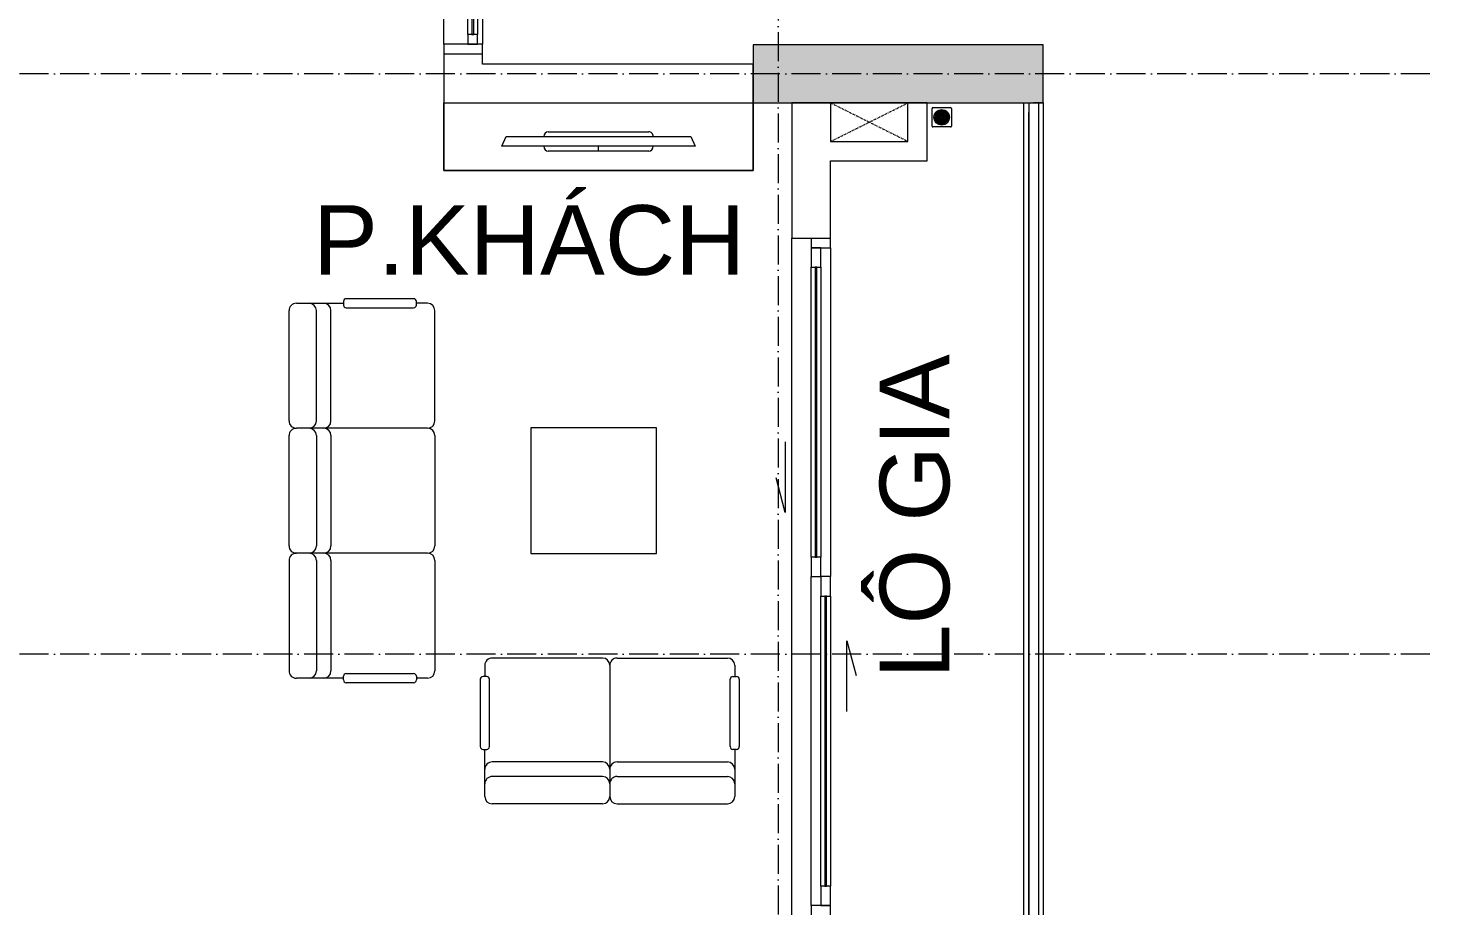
# Model space of a CAD drawing. Header units: millimetres. Extents: x -20144 to 122974, y -38328 to 48263.
# Drawn here: x 112621 to 119871, y 7147 to 11686 of the extents above; entities that cross this region are included whole.
import ezdxf

# ---------------------------------------------------------------- set-up
doc = ezdxf.new("R2010")
doc.units = ezdxf.units.MM
doc.linetypes.add('Dash', pattern=[6.35, 3.175, -3.175])
doc.linetypes.add('Grid Line', pattern=[4.2, 3, -0.6, 0, -0.6])
for name, color, linetype, lineweight in [('A-DETL-GENF', 31, 'Continuous', 5), ('A-DETL-GENF-HDLN', 161, 'Dash', 5), ('CHU', 181, 'Continuous', 5), ('CUA', 31, 'Continuous', 9), ('NET THAY 1', 41, 'Continuous', 5), ('NET-CAT', 3, 'Continuous', 15), ('NET-THAY', 2, 'Continuous', 9), ('THIET BI', 44, 'Continuous', 5), ('THIET-BI', 44, 'Continuous', 5), ('TRUC', 225, 'Continuous', 5), ('X-COT T20$0$LC.HA', 8, 'Continuous', 9)]:
    doc.layers.add(name, color=color, linetype=linetype, lineweight=lineweight)
doc.styles.add('Arial_4', font='arial_0.ttf', dxfattribs={"height": 360})

# ---------------------------------------------------------------- blocks, each defined once
blk = doc.blocks.new('X-PHONG NGU 5 - X-PHONG NGU 900-1424748-MẶT BẰNG TẦNG 23')
at = {"layer": 'CUA'}
for p, q in [((-400, 100), (-450, 100)), ((-450, 100), (-450, -100)), ((-400, -100), (-400, 100)), ((-400, 100), (400, 100)), ((450, 100), (400, 100)), ((400, 100), (400, -100)), ((450, -100), (450, 100)), ((-350, -25), (-400, -25)), ((-400, -25), (-400, -75)), ((-350, -75), (-350, -25)), ((-350, -25), (350, -25)), ((350, -45), (-350, -45)), ((-350, -45), (-350, -55)), ((-350, -55), (350, -55)), ((400, -25), (350, -25)), ((350, -25), (350, -75)), ((350, -55), (350, -45)), ((400, -75), (400, -25)), ((-450, -100), (-400, -100)), ((-400, -75), (-350, -75)), ((400, -100), (-400, -100)), ((350, -75), (-350, -75)), ((350, -75), (400, -75)), ((400, -100), (450, -100))]:
    blk.add_line(p, q, dxfattribs=at)
blk = doc.blocks.new('CUA LO GIA _LUA_ - CUA LO GIA _LUA_ 3500-1424865-MẶT BẰNG TẦNG 23')
at = {"layer": 'CUA'}
for p, q in [((332.4, 183.9), (511.1, 231.8)), ((697.4, 183.9), (332.4, 183.9)), ((-1700, 100), (-1750, 100)), ((-1700, 0), (-1700, 100)), ((-1700, 100), (0, 100)), ((100, 100), (0, 100)), ((0, 100), (0, 50)), ((100, 50), (100, 100)), ((100, 100), (1600, 100)), ((1600, 80), (100, 80)), ((100, 80), (100, 70)), ((1700, 100), (1600, 100)), ((1600, 100), (1600, 50)), ((1600, 70), (1600, 80)), ((1700, 50), (1700, 100)), ((1750, 100), (1700, 100)), ((1700, 100), (1700, 0)), ((-1600, 50), (-1700, 50)), ((-1700, 50), (-1700, 0)), ((-1700, 0), (-1600, 0)), ((-1600, 0), (-1600, 50)), ((-1600, 50), (-100, 50)), ((-100, 30), (-1600, 30)), ((-1600, 30), (-1600, 20)), ((-1600, 20), (-100, 20)), ((-100, 0), (-1600, 0)), ((0, 50), (-100, 50)), ((-100, 50), (-100, 0)), ((-100, 20), (-100, 30)), ((-100, 0), (0, 0)), ((0, 0), (0, 50)), ((0, 50), (100, 50)), ((100, 70), (1600, 70)), ((1600, 50), (100, 50)), ((1600, 50), (1700, 50)), ((-1750, 0), (-1700, 0)), ((1700, 0), (0, 0)), ((1700, 0), (1750, 0)), ((-697.4, -133.9), (-332.4, -133.9)), ((-332.4, -133.9), (-511.1, -181.8))]:
    blk.add_line(p, q, dxfattribs=at)
blk = doc.blocks.new('X-TV - X-TV-1732800-MẶT BẰNG TẦNG 23')
at = {"layer": 'THIET BI'}
for p, q in [((1600, 350), (0, 350)), ((0, 350), (0, 0)), ((0, 350), (1600, 350)), ((0, 0), (0, 350)), ((1600, 0), (1600, 350)), ((1600, 350), (1600, 0)), ((300, 225), (1300, 225)), ((322.5, 175), (300, 225)), ((540, 250), (1060, 250)), ((800, 250), (800, 225)), ((1300, 225), (1277.5, 175)), ((1277.5, 175), (322.5, 175)), ((1060, 150), (540, 150))]:
    blk.add_line(p, q, dxfattribs=at)
for centre, start_param, end_param in [((540, 225), 0, 1.570796), ((1060, 225), 4.712389, 6.283185), ((540, 175), 1.570796, 3.141593), ((1060, 175), 3.141593, 4.712389)]:
    blk.add_ellipse(centre, major_axis=(0, 25), ratio=0.9, start_param=start_param, end_param=end_param, dxfattribs=at)
blk = doc.blocks.new('X-SOFA - X-SOFA-V124-MẶT BẰNG TẦNG 23')
at = {"layer": 'THIET BI'}
for p, q in [((-716.2, 969.2), (-658.4, 969.2)), ((-658.4, 959.8), (-658.4, 978.7)), ((-644.3, 992.8), (-295.7, 992.8)), ((-295.7, 945.7), (-644.3, 945.7)), ((-281.5, 978.7), (-281.5, 959.8)), ((-281.5, 969.2), (-103.7, 969.2)), ((-103.7, 969.2), (-37.7, 969.2)), ((-753.8, 360.8), (-753.8, 931.5)), ((-216.7, 360.8), (-216.7, 931.5)), ((-141.3, 360.8), (-141.3, 931.5)), ((0, 360.8), (0, 931.5)), ((-1250, 325), (-1900, 325)), ((-1900, 325), (-1900, -325)), ((-1900, 325), (-1900, -325)), ((-1250, 325), (-1900, 325)), ((-1250, -325), (-1250, 325)), ((-1250, -325), (-1250, 325)), ((-716.2, 323.1), (-103.7, 323.1)), ((-103.7, 323.1), (-37.7, 323.1)), ((-753.8, -285.4), (-753.8, 285.4)), ((-216.7, -285.4), (-216.7, 285.4)), ((-141.3, -285.4), (-141.3, 285.4)), ((0, 285.4), (0, -285.4)), ((-1900, -325), (-1250, -325)), ((-1900, -325), (-1250, -325)), ((-753.8, -360.8), (-753.8, -931.5)), ((-716.2, -323.1), (-37.7, -323.1)), ((-216.7, -360.8), (-216.7, -931.5)), ((-141.3, -360.8), (-141.3, -931.5)), ((0, -360.8), (0, -931.5)), ((-716.2, -969.2), (-658.4, -969.2)), ((-658.4, -959.8), (-658.4, -978.7)), ((-295.7, -945.7), (-644.3, -945.7)), ((-644.3, -992.8), (-295.7, -992.8)), ((-281.5, -978.7), (-281.5, -959.8)), ((-103.7, -969.2), (-281.5, -969.2)), ((-37.7, -969.2), (-103.7, -969.2))]:
    blk.add_line(p, q, dxfattribs=at)
for centre, radius, start, end in [((-716.2, 931.5), 37.7, 90, 180), ((-644.3, 978.7), 14.1, 90, 180), ((-644.3, 959.8), 14.1, 180, 270), ((-295.7, 978.7), 14.1, 360, 90), ((-295.7, 959.8), 14.1, 270, 0), ((-179, 931.5), 37.7, 90, 180), ((-103.7, 931.5), 37.7, 90, 180), ((-37.7, 931.5), 37.7, 360, 90), ((-716.2, 360.8), 37.7, 180, 270), ((-716.2, 285.4), 37.7, 90, 180), ((-179, 360.8), 37.7, 180, 270), ((-179, 285.4), 37.7, 90, 180), ((-103.7, 360.8), 37.7, 180, 270), ((-103.7, 285.4), 37.7, 90, 180), ((-37.7, 360.8), 37.7, 270, 0), ((-37.7, 285.4), 37.7, 360, 90), ((-716.2, -285.4), 37.7, 180, 270), ((-179, -285.4), 37.7, 180, 270), ((-103.7, -285.4), 37.7, 180, 270), ((-37.7, -285.4), 37.7, 270, 0), ((-716.2, -360.8), 37.7, 90, 180), ((-179, -360.8), 37.7, 90, 180), ((-103.7, -360.8), 37.7, 90, 180), ((-37.7, -360.8), 37.7, 360, 90), ((-716.2, -931.5), 37.7, 180, 270), ((-179, -931.5), 37.7, 180, 270), ((-103.7, -931.5), 37.7, 180, 270), ((-37.7, -931.5), 37.7, 270, 0), ((-644.3, -959.8), 14.1, 90, 180), ((-644.3, -978.7), 14.1, 180, 270), ((-295.7, -959.8), 14.1, 360, 90), ((-295.7, -978.7), 14.1, 270, 0)]:
    blk.add_arc(centre, radius, start, end, dxfattribs=at)
blk = doc.blocks.new('X-SOFA - X-SOFA-1424752-MẶT BẰNG TẦNG 23')
at = {"layer": 'THIET BI'}
for p, q in [((-658.4, 636.7), (-658.4, 655.6)), ((-644.3, 669.7), (-295.7, 669.7)), ((-281.5, 655.6), (-281.5, 636.7)), ((-753.8, 37.7), (-753.8, 608.5)), ((-716.2, 646.2), (-658.4, 646.2)), ((-295.7, 622.6), (-644.3, 622.6)), ((-281.5, 646.2), (-103.7, 646.2)), ((-216.7, 37.7), (-216.7, 608.5)), ((-141.3, 37.7), (-141.3, 608.5)), ((-103.7, 646.2), (-37.7, 646.2)), ((0, 37.7), (0, 608.5)), ((-716.2, 0), (-103.7, 0)), ((-103.7, 0), (-37.7, 0)), ((-753.8, -37.7), (-753.8, -608.5)), ((-216.7, -37.7), (-216.7, -608.5)), ((-141.3, -37.7), (-141.3, -608.5)), ((0, -37.7), (0, -608.5)), ((-716.2, -646.2), (-658.4, -646.2)), ((-658.4, -636.7), (-658.4, -655.6)), ((-295.7, -622.6), (-644.3, -622.6)), ((-281.5, -655.6), (-281.5, -636.7)), ((-103.7, -646.2), (-281.5, -646.2)), ((-37.7, -646.2), (-103.7, -646.2)), ((-644.3, -669.7), (-295.7, -669.7))]:
    blk.add_line(p, q, dxfattribs=at)
for centre, radius, start, end in [((-644.3, 655.6), 14.1, 90, 180), ((-295.7, 655.6), 14.1, 0, 90), ((-716.2, 608.5), 37.7, 90, 180), ((-644.3, 636.7), 14.1, 180, 270), ((-295.7, 636.7), 14.1, 270, 0), ((-179, 608.5), 37.7, 90, 180), ((-103.7, 608.5), 37.7, 90, 180), ((-37.7, 608.5), 37.7, 360, 90), ((-716.2, 37.7), 37.7, 180, 270), ((-179, 37.7), 37.7, 180, 270), ((-103.7, 37.7), 37.7, 180, 270), ((-37.7, 37.7), 37.7, 270, 0), ((-716.2, -37.7), 37.7, 90, 180), ((-179, -37.7), 37.7, 90, 180), ((-103.7, -37.7), 37.7, 90, 180), ((-37.7, -37.7), 37.7, 360, 90), ((-716.2, -608.5), 37.7, 180, 270), ((-644.3, -636.7), 14.1, 90, 180), ((-295.7, -636.7), 14.1, 360, 90), ((-179, -608.5), 37.7, 180, 270), ((-103.7, -608.5), 37.7, 180, 270), ((-37.7, -608.5), 37.7, 270, 0), ((-644.3, -655.6), 14.1, 180, 270), ((-295.7, -655.6), 14.1, 270, 0)]:
    blk.add_arc(centre, radius, start, end, dxfattribs=at)
blk = doc.blocks.new('X-PHEU - X-PHEU-1231512-MẶT BẰNG TẦNG 23')
at = {"layer": 'THIET-BI'}
for p, q in [((25, 29), (25, 121)), ((29, 125), (121, 125)), ((42.5, 90.5), (42.5, 59.5)), ((47.5, 51.8), (47.5, 98.2)), ((52.5, 103.1), (52.5, 46.9)), ((57.5, 43.5), (57.5, 106.5)), ((62.5, 108.8), (62.5, 41.2)), ((67.5, 39.8), (67.5, 110.2)), ((72.5, 110.9), (72.5, 78.1)), ((77.5, 78.1), (77.5, 110.9)), ((82.5, 110.2), (82.5, 39.8)), ((87.5, 41.2), (87.5, 108.8)), ((92.5, 106.5), (92.5, 43.5)), ((97.5, 46.9), (97.5, 103.1)), ((102.5, 98.2), (102.5, 51.8)), ((107.5, 59.5), (107.5, 90.5)), ((125, 121), (125, 29)), ((121, 25), (29, 25)), ((72.5, 71.9), (72.5, 39.1)), ((77.5, 39.1), (77.5, 71.9))]:
    blk.add_line(p, q, dxfattribs=at)
blk.add_circle((75, 75), 40, dxfattribs=at)
for centre, radius, start, end in [((29, 121), 4, 90, 180), ((75, 75), 36, 139.80824, 154.52563), ((75, 75), 36, 119.0853, 128.68219), ((75, 75), 36, 102.0247, 110.31751), ((75, 75), 4, 128.68219, 231.31781), ((75, 75), 36, 90, 93.98208), ((75, 75), 36, 86.01792, 90), ((75, 75), 4, 308.68219, 51.31781), ((75, 75), 36, 69.68249, 77.9753), ((75, 75), 36, 51.31781, 60.9147), ((75, 75), 36, 25.47437, 40.19176), ((121, 121), 4, 0, 90), ((29, 29), 4, 180, 270), ((75, 75), 36, 205.47437, 220.19176), ((75, 75), 36, 231.31781, 240.9147), ((75, 75), 36, 249.68249, 257.9753), ((75, 75), 36, 266.01792, 270), ((75, 75), 36, 270, 273.98208), ((75, 75), 36, 282.0247, 290.31751), ((75, 75), 36, 299.0853, 308.68219), ((75, 75), 36, 319.80824, 334.52563), ((121, 29), 4, 270, 360)]:
    blk.add_arc(centre, radius, start, end, dxfattribs=at)
blk = doc.blocks.new('Family1 - Family1 2-1425484-MẶT BẰNG TẦNG 23')
at = {"layer": 'A-DETL-GENF'}
for p, q in [((400, 200), (0, 200)), ((0, 200), (0, 0)), ((400, 0), (400, 200)), ((0, 0), (400, 0))]:
    blk.add_line(p, q, dxfattribs=at)
at = {"layer": 'A-DETL-GENF-HDLN'}
for p, q in [((0, 200), (400, 0.8)), ((0, 0), (400, 199.2))]:
    blk.add_line(p, q, dxfattribs=at)
blk = doc.blocks.new('X-COT T20')
at = {"layer": 'X-COT T20$0$LC.HA'}
h = blk.add_hatch(color=256, dxfattribs=at)
h.dxf.hatch_style = 1
h.paths.add_polyline_path([(48000, -30800), (48000, -31100), (49500, -31100), (49500, -30800)])
at = {"ltscale": 1000}
blk.add_lwpolyline([(48000, -30800), (48000, -31100), (49500, -31100), (49500, -30800)], close=True, dxfattribs=at)
blk = doc.blocks.new('A$C69B33B05')
at = {"ltscale": 2000}
blk.add_blockref('X-COT T20', (0, 0), dxfattribs=at)
blk = doc.blocks.new('Top Rail Type - Top Rail_Internal_-1821309-MẶT BẰNG TẦNG 5 ĐẾN TẦNG 22')
at = {"layer": 'NET THAY 1'}
for p, q in [((40925.4, 6499.9), (40925.4, 11249.9)), ((40975.4, 11249.9), (40975.4, 6499.9))]:
    blk.add_line(p, q, dxfattribs=at)
blk = doc.blocks.new('Top Rail Type - Top Rail_Internal_-V81-MẶT BẰNG TẦNG 5 ĐẾN TẦNG 22')
at = {"layer": 'NET THAY 1'}
for p, q in [((40925.4, 11249.9), (40925.4, 6499.9)), ((40975.4, 11249.9), (40975.4, 6499.9))]:
    blk.add_line(p, q, dxfattribs=at)

msp = doc.modelspace()

# ---------------------------------------------------------------- linework, layer by layer
at = {"layer": 'NET-CAT'}
for p, q in [((114771.5, 11553.4), (114771.5, 11299.9)), ((114971.5, 11499.9), (114971.5, 11553.4)), ((116371.5, 11499.9), (114971.5, 11499.9)), ((116371.5, 11299.9), (116371.5, 11499.9)), ((114771.5, 11299.9), (116371.5, 11299.9)), ((116771.5, 11299.9), (116571.5, 11299.9)), ((116571.5, 11299.9), (116571.5, 10599.9)), ((117271.5, 11300), (117171.5, 11300)), ((117271.5, 11000), (117271.5, 11300)), ((116771.5, 10599.9), (116771.5, 11000)), ((116771.5, 11000), (117271.5, 11000)), ((116571.5, 10599.9), (116771.5, 10599.9))]:
    msp.add_line(p, q, dxfattribs=at)
at = {"layer": 'NET-THAY'}
for p, q in [((117771.5, 6499.9), (117771.5, 11299.9)), ((117871.5, 11299.9), (117821.5, 11299.9)), ((117871.5, 11299.9), (117871.5, 6499.9)), ((116571.5, 7099.9), (116571.5, 10599.9))]:
    msp.add_line(p, q, dxfattribs=at)
at = {"layer": 'TRUC', "linetype": 'Grid Line', "ltscale": 50}
for p, q in [((116501.5, 43599.9), (116501.5, -7167.6)), ((119871.5, 11449.9), (64778.6, 11449.9)), ((119871.5, 8449.9), (62463.9, 8449.9))]:
    msp.add_line(p, q, dxfattribs=at)

# ---------------------------------------------------------------- block references
at = {"layer": 'A-DETL-GENF'}
msp.add_blockref('Family1 - Family1 2-1425484-MẶT BẰNG TẦNG 23', (116771.5, 11099.9), dxfattribs=at)
at = {"layer": 'CUA'}
for name, p, rotation in [('X-PHONG NGU 5 - X-PHONG NGU 900-1424748-MẶT BẰNG TẦNG 23', (114871.5, 12003.4), 89.99999999999982), ('CUA LO GIA _LUA_ - CUA LO GIA _LUA_ 3500-1424865-MẶT BẰNG TẦNG 23', (116671.5, 8849.9), 269.9999999999999)]:
    msp.add_blockref(name, p, dxfattribs=dict(at, rotation=rotation))
at = {"layer": 'NET THAY 1'}
for name, p in [('Top Rail Type - Top Rail_Internal_-V81-MẶT BẰNG TẦNG 5 ĐẾN TẦNG 22', (76871, 50)), ('Top Rail Type - Top Rail_Internal_-1821309-MẶT BẰNG TẦNG 5 ĐẾN TẦNG 22', (76871, 0))]:
    msp.add_blockref(name, p, dxfattribs=at)
at = {"layer": 'NET-CAT'}
msp.add_blockref('A$C69B33B05', (68371.5, 42399.9), dxfattribs=at)
at = {"layer": 'THIET BI'}
for name, p, rotation in [('X-TV - X-TV-1732800-MẶT BẰNG TẦNG 23', (116371.6, 11300), 180), ('X-SOFA - X-SOFA-V124-MẶT BẰNG TẦNG 23', (113971.4, 9294.4), 180), ('X-SOFA - X-SOFA-1424752-MẶT BẰNG TẦNG 23', (115630, 7675.4), 269.9999999999994)]:
    msp.add_blockref(name, p, dxfattribs=dict(at, rotation=rotation))
at = {"layer": 'THIET-BI', "rotation": 269.9999999999997}
msp.add_blockref('X-PHEU - X-PHEU-1231512-MẶT BẰNG TẦNG 23', (117271.5, 11300), dxfattribs=at)

# ---------------------------------------------------------------- texts
at = {"layer": 'CHU', "color": 7, "insert": (116330.8, 10770.6), "char_height": 360, "width": 2217.96, "attachment_point": 3, "line_spacing_factor": 0.936439, "style": 'Arial_4'}
msp.add_mtext('\\pt2540.0016,5079.9996,7620.0012,10159.9992,12700.0008,15239.9988,17780.0004,20319.9984,22860,25400.0016,27939.9996,30480.0012,33019.9992,35560.0008,38099.9988,40640.0004,43179.9984,45720,48260.0016,50799.9996,53340.0012,55879.9992,58420.0008,60959.9988,63500.0004,66039.9984,68580,71120.0016,73659.9996,76200.0012,78739.9992,81280.0008;P.KHÁCH', dxfattribs=at)
at = {"layer": 'CHU', "color": 7, "insert": (117026, 10000.1), "char_height": 360, "width": 2368.398, "attachment_point": 3, "rotation": 90, "line_spacing_factor": 0.936439, "style": 'Arial_4'}
msp.add_mtext('\\pt2540.0016,5079.9996,7620.0012,10159.9992,12700.0008,15239.9988,17780.0004,20319.9984,22860,25400.0016,27939.9996,30480.0012,33019.9992,35560.0008,38099.9988,40640.0004,43179.9984,45720,48260.0016,50799.9996,53340.0012,55879.9992,58420.0008,60959.9988,63500.0004,66039.9984,68580,71120.0016,73659.9996,76200.0012,78739.9992,81280.0008;LÔ GIA', dxfattribs=at)

doc.saveas('drawing.dxf')
